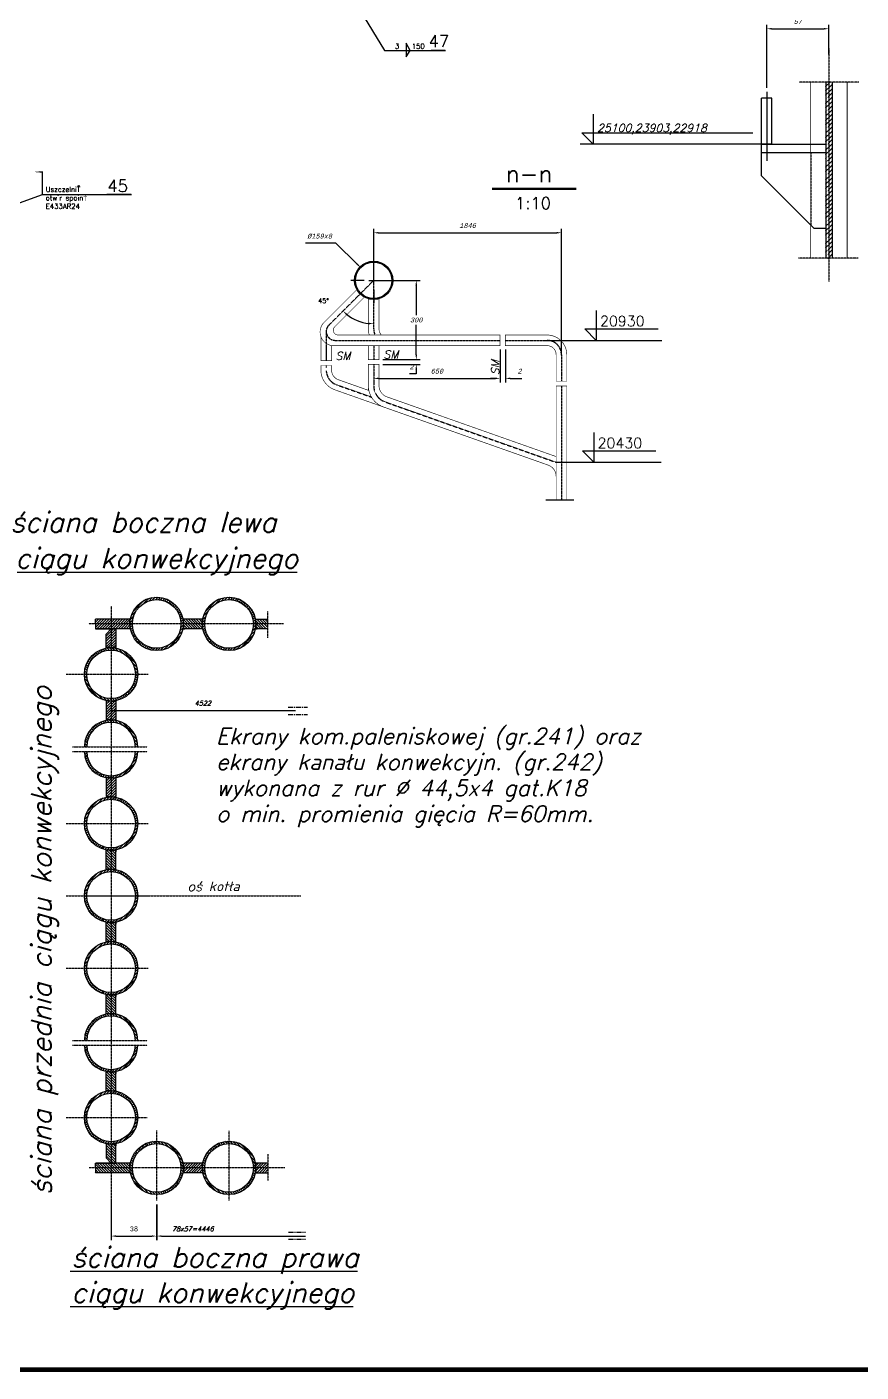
# Model space of a CAD drawing. Extents: x 13210 to 94108, y -7390 to 36310.
# Drawn here: x 60655 to 71078, y -7390 to 9423 of the extents above; entities that cross this region are included whole.
import ezdxf
from ezdxf.enums import TextEntityAlignment as Align

# ---------------------------------------------------------------- set-up
doc = ezdxf.new("R2010")
doc.units = 0
doc.header["$MEASUREMENT"] = 0
doc.header["$PDMODE"] = 3
doc.linetypes.add('CENTREX2', pattern=[100, 62.5, -12.5, 12.5, -12.5])
doc.linetypes.add('DASHEDX2', pattern=[1.5, 1, -0.5])
doc.layers.get('0').update_dxf_attribs({"linetype": 'CONTINUOUS'})
doc.layers.get('DEFPOINTS').update_dxf_attribs({"linetype": 'CONTINUOUS'})
for name, color, linetype in [('LINIE', 7, 'DASHEDX2'), ('PRZEKROJE', 4, 'CONTINUOUS'), ('RAMKA', 7, 'CONTINUOUS'), ('RURA', 3, 'CONTINUOUS'), ('WYMIAR1', 7, 'CONTINUOUS'), ('X-X', 1, 'CONTINUOUS')]:
    doc.layers.add(name, color=color, linetype=linetype)
doc.styles.add('MONO_TXT_ITALIC', font='MONOTXT', dxfattribs={"oblique": 15})
doc.styles.add('MONOTXT', font='monotxt')
doc.styles.add('ROMAN_DUPLEX_ITALIC', font='ROMAND', dxfattribs={"oblique": 15})
doc.styles.add('ROMAND', font='romand')
doc.styles.add('ROMANS', font='romans')
doc.styles.get("Standard").update_dxf_attribs({"font": 'romans.shx'})
doc.dimstyles.new('KWA', dxfattribs={"dimscale": 20, "dimtxt": 3, "dimasz": 3, "dimexe": 2.5, "dimexo": 2.5, "dimgap": 1.5, "dimtad": 0, "dimtih": 1, "dimtoh": 1, "dimdsep": 46, "dimtxsty": 'Standard', "dimcen": -3, "dimdle": 1.25, "dimadec": 0, "dimazin": 0, "dimtfac": 0.75, "dimtofl": 0, "dimtmove": 2, "dimatfit": 3, "dimfxl": 0, "dimtvp": 1.5, "dimtolj": 1, "dimtzin": 12, "dimarcsym": 0})
doc.dimstyles.get("Standard").update_dxf_attribs({"dimtxt": 0.18, "dimasz": 0.18, "dimexe": 0.18, "dimexo": 0.0625, "dimgap": 0.09, "dimtad": 0, "dimtih": 1, "dimtoh": 1, "dimdec": 4, "dimzin": 0, "dimdsep": 46, "dimtxsty": 'Standard', "dimcen": 0.09, "dimadec": 0, "dimazin": 0, "dimtfac": 1, "dimtdec": 4, "dimtofl": 0, "dimtmove": 0, "dimatfit": 3, "dimfxl": 0, "dimtolj": 1, "dimtzin": 0, "dimarcsym": 0})

# ---------------------------------------------------------------- blocks, each defined once
blk = doc.blocks.new('*X15')
at = {"color": 0, "linetype": 'Continuous'}
for p, q in [((60303, 2829), (60396, 2922)), ((60394, 2898), (60434, 2938)), ((60436, 2917), (60463, 2944)), ((60465, 2925), (60488, 2947)), ((60490, 2927), (60510, 2947)), ((60512, 2927), (60530, 2945)), ((60532, 2925), (60549, 2942)), ((60550, 2921), (60567, 2937)), ((60567, 2916), (60583, 2932)), ((60583, 2910), (60598, 2925)), ((60598, 2902), (60612, 2917)), ((60287, 2791), (60327, 2831)), ((60612, 2894), (60626, 2908)), ((60624, 2885), (60639, 2899)), ((60636, 2875), (60651, 2889)), ((60648, 2864), (60662, 2878)), ((60658, 2852), (60672, 2866)), ((60667, 2839), (60682, 2854)), ((60676, 2826), (60690, 2840)), ((60683, 2811), (60698, 2826)), ((60690, 2795), (60705, 2811)), ((60278, 2737), (60300, 2760)), ((60278, 2715), (60298, 2735)), ((60280, 2695), (60298, 2713)), ((60281, 2762), (60308, 2789)), ((60283, 2676), (60300, 2693)), ((60694, 2667), (60720, 2693)), ((60695, 2779), (60711, 2795)), ((60699, 2761), (60716, 2778)), ((60700, 2695), (60722, 2718)), ((60702, 2741), (60720, 2759)), ((60702, 2720), (60722, 2739)), ((60288, 2658), (60304, 2675)), ((60293, 2642), (60309, 2658)), ((60300, 2627), (60315, 2642)), ((60308, 2613), (60323, 2627)), ((60317, 2599), (60331, 2613)), ((60326, 2586), (60340, 2601)), ((60336, 2574), (60350, 2589)), ((60595, 2524), (60701, 2630)), ((60679, 2630), (60714, 2665)), ((60347, 2563), (60361, 2577)), ((60359, 2553), (60373, 2567)), ((60371, 2543), (60386, 2558)), ((60385, 2535), (60399, 2549)), ((60399, 2527), (60414, 2542)), ((60414, 2520), (60430, 2535)), ((60430, 2514), (60446, 2530)), ((60447, 2509), (60464, 2526)), ((60466, 2505), (60484, 2523)), ((60486, 2503), (60505, 2523)), ((60507, 2503), (60530, 2525)), ((60532, 2505), (60558, 2531)), ((60560, 2511), (60595, 2546))]:
    blk.add_line(p, q, dxfattribs=at)
blk = doc.blocks.new('*X14')
at = {"color": 0, "linetype": 'Continuous'}
for p, q in [((60540, 3011), (60460, 3091)), ((60540, 2989), (60460, 3069)), ((60540, 2967), (60460, 3047)), ((60540, 3033), (60468, 3105)), ((60540, 3055), (60490, 3105)), ((60540, 3078), (60513, 3105)), ((60540, 3100), (60535, 3105)), ((60537, 2948), (60460, 3025)), ((60515, 2948), (60460, 3003)), ((60493, 2948), (60460, 2981)), ((60471, 2948), (60460, 2959))]:
    blk.add_line(p, q, dxfattribs=at)
blk = doc.blocks.new('*X16')
at = {"color": 0, "linetype": 'Continuous'}
for p, q in [((60540, 2415), (60460, 2495)), ((60540, 2393), (60460, 2473)), ((60540, 2437), (60474, 2502)), ((60540, 2459), (60496, 2502)), ((60540, 2481), (60518, 2502)), ((60540, 2370), (60460, 2450)), ((60540, 2348), (60460, 2428)), ((60521, 2345), (60460, 2406))]:
    blk.add_line(p, q, dxfattribs=at)
blk = doc.blocks.new('*X17')
at = {"color": 0, "linetype": 'Continuous'}
for p, q in [((60440, 2227), (60370, 2298)), ((60418, 2227), (60370, 2276)), ((60396, 2227), (60370, 2253)), ((60462, 2227), (60382, 2307)), ((60484, 2227), (60404, 2307)), ((60506, 2227), (60426, 2307)), ((60529, 2227), (60449, 2307)), ((60551, 2227), (60471, 2307)), ((60573, 2227), (60493, 2307)), ((60595, 2227), (60515, 2307)), ((60617, 2227), (60537, 2307)), ((60639, 2227), (60559, 2307)), ((60657, 2231), (60581, 2307)), ((60657, 2253), (60603, 2307)), ((60657, 2275), (60625, 2307)), ((60657, 2297), (60647, 2307)), ((60374, 2227), (60370, 2231))]:
    blk.add_line(p, q, dxfattribs=at)
blk = doc.blocks.new('*X23')
at = {"color": 0}
for p, q in [((59908, 20159.8), (59921.2, 20173)), ((59908, 20146.5), (59928, 20166.5)), ((59908, 20133.2), (59928, 20153.2)), ((59908, 20120), (59928, 20140)), ((59908, 20106.7), (59928, 20126.7)), ((59908, 20093.5), (59928, 20113.5)), ((59908, 20080.2), (59928, 20100.2)), ((59908, 20067), (59928, 20087)), ((59908, 20053.7), (59928, 20073.7)), ((59908, 20040.4), (59928, 20060.4)), ((59908, 20027.2), (59928, 20047.2)), ((59908, 20013.9), (59928, 20033.9)), ((59908, 20000.7), (59928, 20020.7)), ((59908, 19987.4), (59928, 20007.4)), ((59908, 19974.1), (59928, 19994.1)), ((59908, 19960.9), (59928, 19980.9)), ((59908, 19947.6), (59928, 19967.6)), ((59908, 19934.4), (59928, 19954.4)), ((59908, 19921.1), (59928, 19941.1)), ((59908, 19907.9), (59928, 19927.9)), ((59908, 19894.6), (59928, 19914.6)), ((59908, 19881.3), (59928, 19901.3)), ((59908, 19868.1), (59928, 19888.1)), ((59908, 19854.8), (59928, 19874.8)), ((59908, 19841.6), (59928, 19861.6)), ((59908, 19828.3), (59928, 19848.3)), ((59908, 19815), (59928, 19835)), ((59908, 19801.8), (59928, 19821.8)), ((59908, 19788.5), (59928, 19808.5)), ((59908, 19775.3), (59928, 19795.3)), ((59908, 19762), (59928, 19782)), ((59908, 19748.8), (59928, 19768.8)), ((59908, 19735.5), (59928, 19755.5)), ((59908, 19722.2), (59928, 19742.2)), ((59908, 19709), (59928, 19729)), ((59908, 19695.7), (59928, 19715.7)), ((59908, 19682.5), (59928, 19702.5)), ((59908, 19669.2), (59928, 19689.2)), ((59908, 19655.9), (59928, 19675.9)), ((59908, 19642.7), (59928, 19662.7)), ((59908, 19629.4), (59928, 19649.4)), ((59914.8, 19623), (59928, 19636.2))]:
    blk.add_line(p, q, dxfattribs=at)
blk = doc.blocks.new('*D68')
at = {"color": 0, "linetype": 'ByBlock'}
for p, q in [((60536, -5230), (60536, -5740)), ((61106, -5296), (61106, -5740)), ((60596, -5690), (61046, -5690))]:
    blk.add_line(p, q, dxfattribs=at)
for points in [[(60596, -5680), (60596, -5700), (60536, -5690)], [(61046, -5680), (61046, -5700), (61106, -5690)]]:
    blk.add_solid(points, dxfattribs=at)
at = {"layer": 'DEFPOINTS', "color": 0, "linetype": 'ByBlock'}
for p in [(60536, -5180), (61106, -5246), (61106, -5690)]:
    blk.add_point(p, dxfattribs=at)
at = {"color": 0, "linetype": 'ByBlock', "style": 'MONOTXT'}
blk.add_text('38', height=60, dxfattribs=at).set_placement((60822, -5600), align=Align.MIDDLE_CENTER)
blk = doc.blocks.new('*D313')
at = {"color": 0, "linetype": 'ByBlock'}
for p, q in [((72128, 14575), (72128, 15170)), ((74474, 13590), (74474, 15170)), ((72188, 15120), (74414, 15120))]:
    blk.add_line(p, q, dxfattribs=at)
for points in [[(72188, 15130), (72188, 15110), (72128, 15120)], [(74414, 15130), (74414, 15110), (74474, 15120)]]:
    blk.add_solid(points, dxfattribs=at)
at = {"layer": 'DEFPOINTS', "color": 0, "linetype": 'ByBlock'}
for p in [(74474, 15120), (72128, 14525), (74474, 13540)]:
    blk.add_point(p, dxfattribs=at)
at = {"color": 0, "linetype": 'ByBlock', "style": 'MONO_TXT_ITALIC', "oblique": 15}
blk.add_text('1846', height=60, dxfattribs=at).set_placement((73301, 15210), align=Align.MIDDLE_CENTER)
blk = doc.blocks.new('*D314')
at = {"color": 0, "linetype": 'ByBlock'}
for p, q in [((72178, 14525), (72710, 14525)), ((72660, 14465), (72660, 14090)), ((72660, 13595), (72660, 13970)), ((72244, 13535), (72710, 13535))]:
    blk.add_line(p, q, dxfattribs=at)
for points in [[(72650, 14465), (72670, 14465), (72660, 14525)], [(72650, 13595), (72670, 13595), (72660, 13535)]]:
    blk.add_solid(points, dxfattribs=at)
at = {"layer": 'DEFPOINTS', "color": 0, "linetype": 'ByBlock'}
for p in [(72128, 14525), (72194, 13535), (72660, 13535)]:
    blk.add_point(p, dxfattribs=at)
at = {"color": 0, "linetype": 'ByBlock', "style": 'MONO_TXT_ITALIC', "oblique": 15}
blk.add_text('300', height=60, dxfattribs=at).set_placement((72660, 14030), align=Align.MIDDLE_CENTER)
blk = doc.blocks.new('*D315')
at = {"color": 0, "linetype": 'ByBlock'}
for p, q in [((73708, 13659), (73708, 13250)), ((72188, 13300), (73648, 13300)), ((72128, 13270), (72128, 13250))]:
    blk.add_line(p, q, dxfattribs=at)
for points in [[(72188, 13310), (72188, 13290), (72128, 13300)], [(73648, 13310), (73648, 13290), (73708, 13300)]]:
    blk.add_solid(points, dxfattribs=at)
at = {"layer": 'DEFPOINTS', "color": 0, "linetype": 'ByBlock'}
for p in [(73708, 13709), (72128, 13320), (73708, 13300)]:
    blk.add_point(p, dxfattribs=at)
at = {"color": 0, "linetype": 'ByBlock', "style": 'MONO_TXT_ITALIC', "oblique": 15}
blk.add_text('650', height=60, dxfattribs=at).set_placement((72918, 13390), align=Align.MIDDLE_CENTER)
blk = doc.blocks.new('*D316')
at = {"color": 0, "linetype": 'ByBlock'}
for p, q in [((73708, 13659), (73708, 13250)), ((73774, 13659), (73774, 13250)), ((73648, 13300), (73588, 13300)), ((73834, 13300), (73894, 13300)), ((73894, 13300), (73978, 13300))]:
    blk.add_line(p, q, dxfattribs=at)
for points in [[(73648, 13310), (73648, 13290), (73708, 13300)], [(73834, 13310), (73834, 13290), (73774, 13300)]]:
    blk.add_solid(points, dxfattribs=at)
at = {"layer": 'DEFPOINTS', "color": 0, "linetype": 'ByBlock'}
for p in [(73708, 13709), (73774, 13709), (73774, 13300)]:
    blk.add_point(p, dxfattribs=at)
at = {"color": 0, "linetype": 'ByBlock', "style": 'MONO_TXT_ITALIC', "oblique": 15}
blk.add_text('2', height=60, dxfattribs=at).set_placement((73951, 13390), align=Align.MIDDLE_CENTER)
blk = doc.blocks.new('*D317')
at = {"color": 0, "linetype": 'ByBlock'}
for p, q in [((72660, 13595), (72660, 13655)), ((72244, 13535), (72710, 13535)), ((72244, 13475), (72710, 13475)), ((72660, 13355), (72577, 13355)), ((72660, 13415), (72660, 13355))]:
    blk.add_line(p, q, dxfattribs=at)
for points in [[(72650, 13595), (72670, 13595), (72660, 13535)], [(72650, 13415), (72670, 13415), (72660, 13475)]]:
    blk.add_solid(points, dxfattribs=at)
at = {"layer": 'DEFPOINTS', "color": 0, "linetype": 'ByBlock'}
for p in [(72194, 13535), (72194, 13475), (72660, 13475)]:
    blk.add_point(p, dxfattribs=at)
at = {"color": 0, "linetype": 'ByBlock', "style": 'MONO_TXT_ITALIC', "oblique": 15}
blk.add_text('2', height=60, dxfattribs=at).set_placement((72603, 13445), align=Align.MIDDLE_CENTER)
blk = doc.blocks.new('*D344')
at = {"layer": 'DEFPOINTS', "color": 0, "linetype": 'Continuous'}
for p in [(64988, 6255), (64988, 6255), (64847, 5731), (64427, 5695), (64988, 5648)]:
    blk.add_point(p, dxfattribs=at)
at = {"layer": 'WYMIAR1', "color": 0, "linetype": 'Continuous'}
blk.add_arc((64988, 6255), 543, 231.3389, 263.6611, dxfattribs=at)
for points in [[(64642, 5824), (64655, 5839), (64604, 5872)], [(64928, 5726), (64927, 5706), (64988, 5713)]]:
    blk.add_solid(points, dxfattribs=at)
at = {"layer": 'WYMIAR1', "color": 0, "linetype": 'Continuous', "insert": (64360, 6000), "char_height": 60, "attachment_point": 5}
blk.add_mtext('\\A1;45°', dxfattribs=at)
blk = doc.blocks.new('POZ')
for p, q in [((0, 186), (0, 0)), ((0, 0), (-71, 71)), ((-71, 71), (387, 71))]:
    blk.add_line(p, q)
at = {"style": 'ROMAND', "flags": 4}
blk.add_attdef('POZIOM', (23, 88), '', height=65, dxfattribs=at)
blk = doc.blocks.new('*D318')
at = {"color": 0, "linetype": 'ByBlock'}
for p, q in [((71849.5, 10430), (71849.5, 11220)), ((71909.5, 11170), (72566.5, 11170)), ((72626.5, 10850), (72626.5, 11220))]:
    blk.add_line(p, q, dxfattribs=at)
for points in [[(71909.5, 11180), (71909.5, 11160), (71849.5, 11170)], [(72566.5, 11180), (72566.5, 11160), (72626.5, 11170)]]:
    blk.add_solid(points, dxfattribs=at)
at = {"layer": 'DEFPOINTS', "color": 0, "linetype": 'ByBlock'}
for p in [(72626.5, 11170), (72626.5, 10800), (71849.5, 10380)]:
    blk.add_point(p, dxfattribs=at)
at = {"color": 0, "linetype": 'ByBlock', "style": 'MONO_TXT_ITALIC', "oblique": 15}
blk.add_text('57', height=60, dxfattribs=at).set_placement((72238, 11260), align=Align.MIDDLE_CENTER)

msp = doc.modelspace()

# ---------------------------------------------------------------- linework, layer by layer
at = {"layer": 'DEFPOINTS', "color": 0, "linetype": 'ByBlock'}
msp.add_point((69910, -1116.56473), dxfattribs=at)
at = {"layer": 'LINIE'}
for p, q in [((70676.5, 9154.5), (70676.5, 6242.5)), ((70636.5, 8730.5), (70304.5, 8730.5)), ((70716.5, 8730.5), (70636.5, 8730.5)), ((71048.5, 8730.5), (70716.5, 8730.5)), ((70448.5, 7854.5), (70448.5, 6946.5)), ((70636.5, 6530.5), (70296.5, 6530.5)), ((70716.5, 6530.5), (70636.5, 6530.5)), ((71040.5, 6530.5), (70716.5, 6530.5)), ((64987.73475, 5647.79179), (64987.73475, 6255.29049)), ((64394.71245, 5616.29049), (64394.71245, 5250.95678)), ((64394.71245, 5424.20678), (64394.71245, 5250.95678)), ((64987.73475, 5438.54049), (64987.73475, 5265.29049)), ((64394.71245, 5190.95678), (64394.71245, 5167.1572)), ((64987.73475, 5205.29049), (64987.73475, 4940.01104)), ((64525.28891, 4949.96211), (64960.01099, 4796.46721)), ((65132.31941, 4735.62727), (67267.73475, 3981.63896))]:
    msp.add_line(p, q, dxfattribs=at)
at = {"layer": 'LINIE', "linetype": 'DASHEDX2'}
for p, q in [((61706.5, 2184.21818), (61706.5, -5252.80459)), ((63664, 1788.715), (63664, 2118.715)), ((63860.56285, 1961.215), (61428.05432, 1961.215)), ((61144, 1331.215), (62171.5, 1331.215)), ((61222.75, 426.97), (62156.5, 426.97)), ((61222.75, 366.97), (62156.5, 366.97)), ((61144, -534.02), (62171.5, -534.02)), ((61144, -1438.265), (62171.5, -1438.265)), ((61389, -1438.265), (64076.5, -1438.265)), ((61144, -2342.51), (62171.5, -2342.51)), ((61222.75, -3243.5), (62156.5, -3243.5)), ((61222.75, -3303.5), (62156.5, -3303.5)), ((61144, -4207.745), (62156.5, -4207.745)), ((62276.5, -5245.56684), (62276.5, -4371.15161)), ((63180.745, -5245.56684), (63180.745, -4376)), ((63664, -4665.245), (63664, -4995.245)), ((63876.2825, -4837.745), (61433.63208, -4837.745))]:
    msp.add_line(p, q, dxfattribs=at)
at = {"layer": 'LINIE', "linetype": 'CENTREX2'}
for p, q in [((63921, 920), (64161, 920)), ((63921, 830), (64161, 830)), ((63925, -5640), (64135, -5640)), ((63925, -5730), (64135, -5730))]:
    msp.add_line(p, q, dxfattribs=at)
at = {"layer": 'LINIE'}
for points in [[(64987.73475, 6255.29049), (64427.2236, 5694.77934, 0.6681786379), (64505.71245, 5505.29049), (66567.73475, 5505.29049, -0.2350497481)], [(66634.48475, 5505.29049), (67154.48475, 5505.29049, -0.4142135624), (67334.48475, 5325.29049), (67334.48475, 4995.29049)]]:
    msp.add_lwpolyline(points, format="xyb", dxfattribs=at)
msp.add_lwpolyline([(67334.48475, 4935.29049), (67334.48475, 3510)], dxfattribs=at)
for centre, radius, start, end in [((65165.48475, 5647.79179), 177.75, 180, 205.224594259), ((64590.46245, 5134.544), 195.75, 183.027098061, 250.552513979), ((65204.48475, 4940.01104), 216.75, 180, 250.55251398)]:
    msp.add_arc(centre, radius, start, end, dxfattribs=at)
at = {"layer": 'PRZEKROJE'}
msp.add_line((64987.73475, 5138.54049), (64987.73475, 5138.54049), dxfattribs=at)
at = {"layer": 'PRZEKROJE', "linetype": 'Continuous'}
for p, q in [((61942.255, 2021.215), (61511.005, 2021.215)), ((61511.005, 1961.215), (61511.005, 2021.215)), ((61942.255, 1961.215), (61942.255, 2021.215)), ((62610.25, 1961.215), (62610.25, 2021.215)), ((62846.5, 2021.215), (62614, 2021.215)), ((62846.5, 1961.215), (62846.5, 2021.215)), ((63514.495, 2021.215), (63664, 2021.215)), ((63514.495, 1961.215), (63514.495, 2021.215)), ((61511.005, 1961.215), (61511.005, 1901.215)), ((61511.005, 1901.215), (61529.755, 1901.215)), ((61942.255, 1901.215), (61514.755, 1901.215)), ((61706.5, 1901.215), (61646.5, 1833.715)), ((61766.5, 1901.215), (61766.5, 1668.715)), ((61942.255, 1961.215), (61942.255, 1901.215)), ((62610.25, 1961.215), (62610.25, 1901.215)), ((62610.25, 1901.215), (62629, 1901.215)), ((62846.5, 1901.215), (62614, 1901.215)), ((62846.5, 1961.215), (62846.5, 1901.215)), ((63514.495, 1961.215), (63514.495, 1901.215)), ((63514.495, 1901.215), (63533.245, 1901.215)), ((63664, 1901.215), (63518.245, 1901.215)), ((61646.5, 1664.965), (61646.5, 1833.715)), ((61766.5, 1664.965), (61766.5, 1683.715)), ((61706.5, 1664.965), (61646.5, 1664.965)), ((61706.5, 1664.965), (61766.5, 1664.965)), ((61706.5, 996.97), (61646.5, 996.97)), ((61646.5, 996.97), (61646.5, 764.47)), ((61706.5, 996.97), (61766.5, 996.97)), ((61766.5, 996.97), (61766.5, 764.47)), ((61706.5, 760.72), (61646.5, 760.72)), ((61706.5, 760.72), (61766.5, 760.72)), ((61766.5, 760.72), (61766.5, 779.47)), ((61706.5, 35.98), (61646.5, 35.98)), ((61646.5, 35.98), (61646.5, -196.52)), ((61706.5, 35.98), (61766.5, 35.98)), ((61766.5, 35.98), (61766.5, -196.52)), ((61706.5, -200.27), (61646.5, -200.27)), ((61706.5, -200.27), (61766.5, -200.27)), ((61766.5, -200.27), (61766.5, -181.52)), ((61706.5, -867.77), (61646.5, -867.77)), ((61646.5, -1104.02), (61646.5, -871.52)), ((61706.5, -867.77), (61766.5, -867.77)), ((61766.5, -867.77), (61766.5, -886.52)), ((61766.5, -1104.02), (61766.5, -871.52)), ((61706.5, -1104.02), (61646.5, -1104.02)), ((61706.5, -1104.02), (61766.5, -1104.02)), ((61706.5, -1772.015), (61646.5, -1772.015)), ((61646.5, -2008.265), (61646.5, -1775.765)), ((61706.5, -1772.015), (61766.5, -1772.015)), ((61766.5, -1772.015), (61766.5, -1790.765)), ((61766.5, -2008.265), (61766.5, -1775.765)), ((61706.5, -2008.265), (61646.5, -2008.265)), ((61706.5, -2008.265), (61766.5, -2008.265)), ((61706.5, -2676.26), (61646.5, -2676.26)), ((61646.5, -2912.51), (61646.5, -2680.01)), ((61706.5, -2676.26), (61766.5, -2676.26)), ((61766.5, -2676.26), (61766.5, -2695.01)), ((61766.5, -2912.51), (61766.5, -2680.01)), ((61706.5, -2912.51), (61646.5, -2912.51)), ((61706.5, -2912.51), (61766.5, -2912.51)), ((61706.5, -3637.25), (61646.5, -3637.25)), ((61646.5, -3873.5), (61646.5, -3641)), ((61706.5, -3637.25), (61766.5, -3637.25)), ((61766.5, -3637.25), (61766.5, -3656)), ((61766.5, -3873.5), (61766.5, -3641)), ((61706.5, -3873.5), (61646.5, -3873.5)), ((61706.5, -3873.5), (61766.5, -3873.5)), ((61646.5, -4541.495), (61646.5, -4710.245)), ((61706.5, -4541.495), (61646.5, -4541.495)), ((61706.5, -4541.495), (61766.5, -4541.495)), ((61766.5, -4541.495), (61766.5, -4560.245)), ((61766.5, -4777.745), (61766.5, -4545.245)), ((61511.005, -4777.745), (61529.755, -4777.745)), ((61511.005, -4837.745), (61511.005, -4777.745)), ((61511.005, -4837.745), (61511.005, -4897.745)), ((61942.255, -4777.745), (61514.755, -4777.745)), ((61706.5, -4777.745), (61646.5, -4710.245)), ((61942.255, -4837.745), (61942.255, -4777.745)), ((61942.255, -4837.745), (61942.255, -4897.745)), ((62610.25, -4777.745), (62629, -4777.745)), ((62610.25, -4837.745), (62610.25, -4777.745)), ((62610.25, -4837.745), (62610.25, -4897.745)), ((62846.5, -4777.745), (62614, -4777.745)), ((62846.5, -4837.745), (62846.5, -4777.745)), ((62846.5, -4837.745), (62846.5, -4897.745)), ((63514.495, -4837.745), (63514.495, -4777.745)), ((63514.495, -4777.745), (63533.245, -4777.745)), ((63514.495, -4837.745), (63514.495, -4897.745)), ((63664, -4777.745), (63518.245, -4777.745)), ((61942.255, -4897.745), (61511.005, -4897.745)), ((62846.5, -4897.745), (62614, -4897.745)), ((63514.495, -4897.745), (63664, -4897.745))]:
    msp.add_line(p, q, dxfattribs=at)
at = {"layer": 'PRZEKROJE', "const_width": 7.5}
for points in [[(64778.63002, 6140.58451), (64368.50125, 5730.45575, 0.6681786379), (64489.41651, 5438.54049), (65054.48475, 5438.54049)], [(65165.48347, 5572.04049), (64543.73632, 5572.04049, -0.6681786379), (64501.30991, 5674.4669), (64873.02877, 6046.18576)], [(64935.72793, 5572.04049, -0.1310647901), (64920.98475, 5627.31819), (64920.98475, 6026.32174)], [(65054.48475, 5647.79179, 0.1900138568), (65084.35066, 5572.04049, 0.4142135624)], [(64327.96245, 5138.24847), (64327.96245, 5190.95678), (64461.46245, 5190.95678), (64461.46245, 5134.544, 0.3179512726), (64547.51284, 5012.90383), (64920.98475, 4881.03559), (64920.98475, 5205.29049), (65054.48475, 5205.29049), (65054.48475, 4940.01104, 0.3179512726), (65154.54334, 4798.56899), (67267.73475, 4052.42766), (67267.73475, 3779.46136)], [(64327.9886, 5138.24847, 0.3218405142), (64503.06498, 4887.0204), (67167.67616, 3946.17968, -0.3179512726), (67267.73475, 3804.73762), (67267.73475, 3510)], [(64920.98475, 4940.01104, 0.0545834999), (64927.70185, 4878.66387, 0.3179512726)], [(64920.98475, 4940.01104, 0.3179512726), (65110.09548, 4672.68556, 0.3179512726)]]:
    msp.add_lwpolyline(points, format="xyb", dxfattribs=at)
for points in [[(65054.48475, 6026.32174), (65054.48475, 5647.79179)], [(64461.46245, 5440.84084), (64461.46245, 5250.95678), (64327.96245, 5250.95678), (64327.96245, 5553.20589)], [(65165.48475, 5572.04049), (66567.73475, 5572.04049), (66567.73475, 5438.54049), (65054.48475, 5438.54049)], [(65054.48475, 5438.54049), (65054.48475, 5265.29049), (64920.98475, 5265.29049), (64920.98475, 5438.54049)], [(67401.23475, 3510), (67401.23475, 4935.29049), (67267.73475, 4935.29049), (67267.73475, 4052.42766)]]:
    msp.add_lwpolyline(points, dxfattribs=at)
msp.add_lwpolyline([(66634.48475, 5572.04049), (67155.23475, 5572.04049, -0.4142135624), (67401.23475, 5326.04049), (67401.23475, 4995.29049), (67267.73475, 4995.29049), (67267.73475, 5327.54049, 0.4142135624), (67156.73475, 5438.54049), (66634.48475, 5438.54049)], format="xyb", close=True, dxfattribs=at)
at = {"layer": 'PRZEKROJE', "linetype": 'Continuous'}
for points in [[(61511.5, 1901.215), (61766.5, 1901.215)], [(61511.5, -4777.745), (61766.5, -4777.745)]]:
    msp.add_lwpolyline(points, dxfattribs=at)
at = {"layer": 'PRZEKROJE'}
for radius in [238.5, 226.5]:
    msp.add_circle((64987.73475, 6255.29049), radius, dxfattribs=at)
at = {"layer": 'PRZEKROJE', "linetype": 'Continuous'}
for centre, radius in [((62276.5, 1961.215), 333.75), ((62276.5, 1961.215), 303.75), ((63180.745, 1961.215), 333.75), ((63180.745, 1961.215), 303.75), ((61706.5, 1331.215), 333.75), ((61706.5, 1331.215), 303.75), ((61706.5, -534.02), 333.75), ((61706.5, -534.02), 303.75), ((61706.5, -1438.265), 333.75), ((61706.5, -1438.265), 303.75), ((61706.5, -2342.51), 333.75), ((61706.5, -2342.51), 303.75), ((61706.5, -4207.745), 333.75), ((61706.5, -4207.745), 303.75), ((62276.5, -4837.745), 333.75), ((62276.5, -4837.745), 303.75), ((63180.745, -4837.745), 333.75), ((63180.745, -4837.745), 303.75)]:
    msp.add_circle(centre, radius, dxfattribs=at)
for centre, radius, start, end in [((61706.5, 426.97), 333.75, 0, 180), ((61706.5, 426.97), 303.75, 0, 180), ((61706.5, 366.97), 333.75, 180, 0), ((61706.5, 366.97), 303.75, 180, 0), ((61706.5, -3243.5), 333.75, 0, 180), ((61706.5, -3243.5), 303.75, 0, 180), ((61706.5, -3303.5), 333.75, 180, 0), ((61706.5, -3303.5), 303.75, 180, 0)]:
    msp.add_arc(centre, radius, start, end, dxfattribs=at)
at = {"layer": 'RAMKA', "linetype": 'Continuous', "const_width": 60}
msp.add_lwpolyline([(13240, 36280), (94070, 36280), (94070, -7360), (13240, -7360)], close=True, dxfattribs=at)
at = {"layer": 'RURA'}
for p, q in [((70636.5, 8730.5), (70636.5, 6530.5)), ((70716.5, 8730.5), (70716.5, 6530.5)), ((69834.5, 7560.5), (69834.5, 8530.5)), ((69964.5, 8530.5), (69834.5, 8530.5)), ((69964.5, 7958.5), (69964.5, 8530.5)), ((69834.5, 7958.5), (70636.5, 7958.5)), ((69834.5, 7854.5), (70636.5, 7854.5)), ((70492.5, 6902.5), (69834.5, 7560.5)), ((70636.5, 6902.5), (70492.5, 6902.5))]:
    msp.add_line(p, q, dxfattribs=at)
at = {"layer": 'RURA', "const_width": 10}
for points in [[(70448.5, 8730.5), (70448.5, 7854.5)], [(70904.5, 8730.5), (70904.5, 6530.5)], [(70448.5, 6946.5), (70448.5, 6530.5)]]:
    msp.add_lwpolyline(points, dxfattribs=at)
at = {"layer": 'WYMIAR1'}
for p, q in [((64669.5, 9870), (65123.5, 9130)), ((65123.5, 9130), (65883.5, 9130)), ((65443.5, 9130), (65393.5, 9220)), ((65393.5, 9220), (65393.5, 9050)), ((65393.5, 9050), (65443.5, 9130)), ((67730, 8330.5), (67730, 7958.5)), ((67730, 7958.5), (67588, 8100.5)), ((67588, 8100.5), (69724, 8100.5)), ((60850, 7330), (60850, 7610)), ((58870, 6610), (60850, 7330)), ((60850, 7330), (61960, 7330))]:
    msp.add_line(p, q, dxfattribs=at)
at = {"layer": 'WYMIAR1', "linetype": 'Continuous'}
for p, q in [((69899.5, 8610), (69899.5, 7750)), ((69964.5, 7958.5), (67570, 7958.5)), ((64987.73475, 6375.29049), (64987.73475, 6541.79049)), ((64867.73475, 6255.29049), (64701.23475, 6255.29049)), ((64927.73475, 6255.29049), (65047.73475, 6255.29049)), ((64987.73475, 6195.29049), (64987.73475, 6315.29049)), ((65107.73475, 6255.29049), (65274.23475, 6255.29049)), ((64987.73475, 6135.29049), (64987.73475, 5968.79049)), ((67120, 5505.29049), (68590, 5505.29049)), ((67267.73475, 3981.63896), (68580, 3981.63896)), ((67140, 3510), (67490, 3510))]:
    msp.add_line(p, q, dxfattribs=at)
at = {"layer": 'WYMIAR1', "color": 0, "linetype": 'ByBlock'}
for p, q in [((64516.10141, 6718.41752), (64137.70395, 6718.41752)), ((64783.31359, 6456.02474), (64516.10141, 6718.41752)), ((64987.73475, 6375.29049), (64987.73475, 6541.79049)), ((64867.73475, 6255.29049), (64701.23475, 6255.29049)), ((64927.73475, 6255.29049), (65047.73475, 6255.29049)), ((64987.73475, 6195.29049), (64987.73475, 6315.29049)), ((65107.73475, 6255.29049), (65274.23475, 6255.29049)), ((64987.73475, 6135.29049), (64987.73475, 5968.79049)), ((61697.59853, 880), (64010, 880)), ((62276.5, -5295.56684), (62276.5, -5740)), ((62336.5, -5690), (64135, -5690))]:
    msp.add_line(p, q, dxfattribs=at)
at = {"layer": 'WYMIAR1', "color": 0, "linetype": 'Continuous'}
for p, q in [((63646.34408, 1901.215), (63526.34408, 2021.215)), ((63664, 1916.70471), (63559.48971, 2021.215)), ((63664, 1949.85034), (63592.63534, 2021.215)), ((63664, 1982.99597), (63625.78097, 2021.215)), ((63664, 2016.1416), (63658.9266, 2021.215)), ((63613.19845, 1901.215), (63514.495, 1999.91845)), ((63580.05282, 1901.215), (63514.495, 1966.77282)), ((63546.90719, 1901.215), (63514.495, 1933.62719)), ((61494.88417, 685.05487), (61516.21125, 663.72779)), ((61513.69197, 699.3927), (61535.24477, 677.8399)), ((61533.71687, 712.51343), (61555.62835, 690.60195)), ((61555.01501, 724.36092), (61577.43837, 701.93756)), ((61577.66904, 734.85252), (61600.7896, 711.73196)), ((61601.79628, 743.87092), (61625.84979, 719.81741)), ((61627.56225, 751.25058), (61652.86555, 725.94727)), ((61655.20401, 756.75445), (61682.21112, 729.74733)), ((61685.07263, 760.03145), (61714.48917, 730.61492)), ((61717.71831, 760.53141), (61750.77363, 727.47609)), ((61754.08503, 757.31032), (61793.3591, 718.03624)), ((61796.06267, 748.47831), (61849.68812, 694.85286)), ((61848.84345, 728.84316), (62008.37316, 569.31345)), ((61388.01677, 526.75723), (61412.28706, 502.48694)), ((61396.72874, 551.19089), (61420.01163, 527.908)), ((61406.94202, 574.12324), (61429.4862, 551.57906)), ((61418.53112, 595.67977), (61440.53008, 573.68081)), ((61431.40738, 615.94914), (61453.01953, 594.337)), ((61445.50993, 634.99222), (61466.87145, 613.63071)), ((61460.80021, 652.84757), (61482.034, 631.61378)), ((61477.25886, 669.53455), (61498.48136, 648.31206)), ((61974.38286, 570.15812), (62028.00831, 516.53267)), ((61997.56624, 513.8291), (62036.84032, 474.55503)), ((61373.0994, 442.23771), (61388.36711, 426.97)), ((61373.0994, 351.70229), (61388.36711, 366.97)), ((61375.88381, 472.59893), (61403.2967, 445.18604)), ((61375.88381, 321.34107), (61403.2967, 348.75396)), ((61380.98339, 500.64498), (61406.57924, 475.04913)), ((62007.00609, 471.24363), (62040.06141, 438.18831)), ((62007.00609, 322.69637), (62040.06141, 355.75169)), ((62010.14492, 434.95917), (62018.13409, 426.97)), ((62010.14492, 358.98083), (62018.13409, 366.97)), ((61380.98339, 293.29502), (61406.57924, 318.89087)), ((61388.01677, 267.18277), (61412.28706, 291.45306)), ((61396.72874, 242.74911), (61420.01163, 266.032)), ((61406.94202, 219.81676), (61429.4862, 242.36094)), ((61418.53112, 198.26023), (61440.53008, 220.25919)), ((61431.40738, 177.99086), (61453.01953, 199.603)), ((61445.50993, 158.94778), (61466.87145, 180.30929)), ((61848.84345, 65.09684), (62008.37316, 224.62655)), ((61974.38286, 223.78188), (62028.00831, 277.40733)), ((61997.56624, 280.1109), (62036.84032, 319.38497)), ((61460.80021, 141.09243), (61482.034, 162.32622)), ((61477.25886, 124.40545), (61498.48136, 145.62794)), ((61494.88417, 108.88513), (61516.21125, 130.21221)), ((61513.69197, 94.5473), (61535.24477, 116.1001)), ((61533.71687, 81.42657), (61555.62835, 103.33805)), ((61555.01501, 69.57908), (61577.43837, 92.00244)), ((61577.66904, 59.08748), (61600.7896, 82.20804)), ((61601.79628, 50.06908), (61625.84979, 74.12259)), ((61627.56225, 42.68942), (61652.86555, 67.99273)), ((61655.20401, 37.18555), (61682.21112, 64.19267)), ((61685.07263, 33.90855), (61714.48917, 63.32508)), ((61717.71831, 33.40859), (61750.77363, 66.46391)), ((61754.08503, 36.62968), (61793.3591, 75.90376)), ((61796.06267, 45.46169), (61849.68812, 99.08714)), ((61460.80021, -3017.62243), (61482.034, -3038.85622)), ((61477.25886, -3000.93545), (61498.48136, -3022.15794)), ((61494.88417, -2985.41513), (61516.21125, -3006.74221)), ((61513.69197, -2971.0773), (61535.24477, -2992.6301)), ((61533.71687, -2957.95657), (61555.62835, -2979.86805)), ((61555.01501, -2946.10908), (61577.43837, -2968.53244)), ((61577.66904, -2935.61748), (61600.7896, -2958.73804)), ((61601.79628, -2926.59908), (61625.84979, -2950.65259)), ((61627.56225, -2919.21942), (61652.86555, -2944.52273)), ((61655.20401, -2913.71555), (61682.21112, -2940.72267)), ((61685.07263, -2910.43855), (61714.48917, -2939.85508)), ((61717.71831, -2909.93859), (61750.77363, -2942.99391)), ((61754.08503, -2913.15968), (61793.3591, -2952.43376)), ((61796.06267, -2921.99169), (61849.68812, -2975.61714)), ((61848.84345, -2941.62684), (62008.37316, -3101.15655)), ((61380.98339, -3169.82502), (61406.57924, -3195.42087)), ((61388.01677, -3143.71277), (61412.28706, -3167.98306)), ((61396.72874, -3119.27911), (61420.01163, -3142.562)), ((61406.94202, -3096.34676), (61429.4862, -3118.89094)), ((61418.53112, -3074.79023), (61440.53008, -3096.78919)), ((61431.40738, -3054.52086), (61453.01953, -3076.133)), ((61445.50993, -3035.47778), (61466.87145, -3056.83929)), ((61974.38286, -3100.31188), (62028.00831, -3153.93733)), ((61997.56624, -3156.6409), (62036.84032, -3195.91497)), ((61373.0994, -3228.23229), (61388.36711, -3243.5)), ((61373.0994, -3318.76771), (61388.36711, -3303.5)), ((61375.88381, -3197.87107), (61403.2967, -3225.28396)), ((61375.88381, -3349.12893), (61403.2967, -3321.71604)), ((61380.98339, -3377.17498), (61406.57924, -3351.57913)), ((61997.56624, -3390.3591), (62036.84032, -3351.08503)), ((62007.00609, -3199.22637), (62040.06141, -3232.28169)), ((62007.00609, -3347.77363), (62040.06141, -3314.71831)), ((62010.14492, -3235.51083), (62018.13409, -3243.5)), ((62010.14492, -3311.48917), (62018.13409, -3303.5)), ((61388.01677, -3403.28723), (61412.28706, -3379.01694)), ((61396.72874, -3427.72089), (61420.01163, -3404.438)), ((61406.94202, -3450.65324), (61429.4862, -3428.10906)), ((61418.53112, -3472.20977), (61440.53008, -3450.21081)), ((61431.40738, -3492.47914), (61453.01953, -3470.867)), ((61445.50993, -3511.52222), (61466.87145, -3490.16071)), ((61460.80021, -3529.37757), (61482.034, -3508.14378)), ((61477.25886, -3546.06455), (61498.48136, -3524.84206)), ((61848.84345, -3605.37316), (62008.37316, -3445.84345)), ((61974.38286, -3446.68812), (62028.00831, -3393.06267)), ((61494.88417, -3561.58487), (61516.21125, -3540.25779)), ((61513.69197, -3575.9227), (61535.24477, -3554.3699)), ((61533.71687, -3589.04343), (61555.62835, -3567.13195)), ((61555.01501, -3600.89092), (61577.43837, -3578.46756)), ((61577.66904, -3611.38252), (61600.7896, -3588.26196)), ((61601.79628, -3620.40092), (61625.84979, -3596.34741)), ((61627.56225, -3627.78058), (61652.86555, -3602.47727)), ((61655.20401, -3633.28445), (61682.21112, -3606.27733)), ((61685.07263, -3636.56145), (61714.48917, -3607.14492)), ((61717.71831, -3637.06141), (61750.77363, -3604.00609)), ((61754.08503, -3633.84032), (61793.3591, -3594.56624)), ((61796.06267, -3625.00831), (61849.68812, -3571.38286)), ((63546.90719, -4777.745), (63514.495, -4810.15719)), ((63580.05282, -4777.745), (63514.495, -4843.30282)), ((63613.19845, -4777.745), (63514.495, -4876.44845)), ((63646.34408, -4777.745), (63526.34408, -4897.745)), ((63664, -4793.23471), (63559.48971, -4897.745)), ((63664, -4826.38034), (63592.63534, -4897.745)), ((63664, -4859.52597), (63625.78097, -4897.745)), ((63664, -4892.6716), (63658.9266, -4897.745))]:
    msp.add_line(p, q, dxfattribs=at)
at = {"layer": 'WYMIAR1', "const_width": 20}
for points in [[(65883.5, 9130), (65703.5, 9130)], [(61960, 7330), (61650, 7330)]]:
    msp.add_lwpolyline(points, dxfattribs=at)
at = {"layer": 'WYMIAR1'}
msp.add_lwpolyline([(60850, 7610, 20, 0, 0), (60740, 7610, 0, 0, 0)], format="xyseb", dxfattribs=at)
at = {"layer": 'WYMIAR1', "color": 0, "linetype": 'ByBlock'}
for points in [[(64776.30716, 6448.88962), (64790.32002, 6463.15986), (64826.1243, 6413.98615)], [(62336.5, -5680), (62336.5, -5700), (62276.5, -5690)]]:
    msp.add_solid(points, dxfattribs=at)
at = {"layer": 'X-X', "const_width": 30}
msp.add_lwpolyline([(66465, 7400), (67522, 7400)], dxfattribs=at)

# ---------------------------------------------------------------- block references
at = {"layer": 'LINIE', "xscale": 4, "yscale": 4, "zscale": 4}
msp.add_blockref('*X23', (-168995.5, -71961.5), dxfattribs=at)
at = {"layer": 'LINIE', "linetype": 'Continuous', "yscale": 1.5, "zscale": 1.5}
for name, p, xscale, rotation in [('*X15', (66364, 92711.215), -1.5, 90), ('*X15', (67268.245, 92711.215), -1.5, 90), ('*X17', (-29043.5, 5361.97), -1.5, 180), ('*X14', (58189, -88788.785), -1.5, 270), ('*X16', (-29043.5, 5418.715), -1.5, 180), ('*X15', (-29043.5, 5418.715), -1.5, 180), ('*X14', (152456.5, 3553.48), 1.5, 180), ('*X14', (152456.5, 2649.235), 1.5, 180), ('*X14', (152456.5, 1744.99), 1.5, 180), ('*X14', (152456.5, 784), 1.5, 180), ('*X15', (66364, -95587.745), 1.5, 90), ('*X15', (67268.245, -95587.745), 1.5, 90), ('*X14', (58189, 85912.255), 1.5, 270)]:
    msp.add_blockref(name, p, dxfattribs=dict(at, xscale=xscale, rotation=rotation))
for name, p, xscale in [('*X14', (152456.5, -3660.53), -1.5), ('*X14', (152456.5, -4621.52), -1.5), ('*X15', (-29043.5, -4621.52), 1.5), ('*X15', (-29043.5, -5525.765), 1.5), ('*X15', (-29043.5, -6430.01), 1.5), ('*X15', (-29043.5, -8295.245), 1.5), ('*X16', (-29043.5, -8295.245), 1.5), ('*X17', (-29043.5, -8238.5), 1.5)]:
    msp.add_blockref(name, p, dxfattribs=dict(at, xscale=xscale))
at = {"layer": 'WYMIAR1', "linetype": 'Continuous', "xscale": 2, "yscale": 2, "zscale": 2}
for p, values in [((67770, 5505.29049), {'POZIOM': '20930'}), ((67740, 3981.63896), {'POZIOM': '20430'})]:
    msp.add_blockref('POZ', p, dxfattribs=at).add_auto_attribs(values)

# ---------------------------------------------------------------- texts
at = {"layer": 'LINIE', "linetype": 'CENTREX2', "style": 'ROMANS', "oblique": 15}
for s, height, p in [('ściana boczna lewa', 250, (60450, 3110)), ('%%uciągu konwekcyjnego', 250, (60510, 2660)), ('oś kotła', 120, (62660, -1378.265)), ('%%Uściana boczna prawa', 250, (61210, -6080)), ('%%uciągu konwekcyjnego', 250, (61210, -6520))]:
    msp.add_text(s, height=height, dxfattribs=at).set_placement(p)
msp.add_text('ściana przednia ciągu konwekcyjnego', height=250, rotation=90, dxfattribs=at).set_placement((60960, -5180))
at = {"layer": 'LINIE', "linetype": 'Continuous', "style": 'ROMANS', "oblique": 15}
for s, p in [('Ekrany kom.paleniskowej (gr.241) oraz', (63020, 460)), ('ekrany kanału konwekcyjn. (gr.242)', (63020, 136.19048)), ('wykonana z rur %%C 44,5x4 gat.K18', (63020, -187.61905)), ('o min. promienia gięcia R=60mm.', (63020, -511.42857))]:
    msp.add_text(s, height=200, dxfattribs=at).set_placement(p)
at = {"layer": 'WYMIAR1', "style": 'ROMANS'}
for s, height, p in [('47', 150, (65673.5, 9170)), ('3', 63, (65253.5, 9150)), ('150', 63, (65463.5, 9150)), ('UszczelniŤ', 63, (60890, 7360)), ('45', 150, (61660, 7360)), ('otw˘r spoin†', 63, (60890, 7255)), ('E433AR24', 63, (60890, 7150))]:
    msp.add_text(s, height=height, dxfattribs=at).set_placement(p)
at = {"layer": 'WYMIAR1', "linetype": 'Continuous', "style": 'ROMANS', "oblique": 15}
for s, p in [('25100,23903,22918', (67780, 8110)), ('SM', (64510, 5260)), ('SM', (65110, 5280))]:
    msp.add_text(s, height=100, dxfattribs=at).set_placement(p)
at = {"layer": 'WYMIAR1', "color": 0, "linetype": 'ByBlock', "style": 'MONO_TXT_ITALIC', "oblique": 15}
msp.add_text('%%C159x8', height=60, dxfattribs=at).set_placement((64311.90268, 6808.41752), align=Align.MIDDLE_CENTER)
at = {"layer": 'WYMIAR1', "linetype": 'Continuous', "style": 'ROMANS', "oblique": 15}
msp.add_text('SM', height=100, rotation=90, dxfattribs=at).set_placement((66557.73475, 5070))
at = {"layer": 'WYMIAR1', "color": 0, "linetype": 'ByBlock', "style": 'ROMAN_DUPLEX_ITALIC', "oblique": 15}
for s, p in [('4522', (62853.79927, 970)), ('78x57=4446', (62728.6225, -5600))]:
    msp.add_text(s, height=60, dxfattribs=at).set_placement(p, align=Align.MIDDLE)
at = {"layer": 'X-X', "style": 'ROMANS'}
for s, height, p in [(' n-n', 212, (66493, 7481)), ('1:10', 150, (66753.76272, 7144.87285))]:
    msp.add_text(s, height=height, dxfattribs=at).set_placement(p)

# ---------------------------------------------------------------- dimensions: what is measured, and where the dimension line sits
at = {"layer": 'WYMIAR1', "linetype": 'Continuous'}
for base, p1, p2, text, picture, middle, set_off in [((70676.5, 9400), (69899.5, 8610), (70676.5, 9030), '57', '*D318', (70288, 9490), (-1950, -1770)), ((67334.48475, 6850), (64987.73475, 6255.29049), (67334.48475, 5270), '1846', '*D313', (66161.10975, 6940), (-7140, -8270)), ((66567.73475, 5030), (64987.73475, 5050), (66567.73475, 5438.54049), '650', '*D315', (65777.73475, 5120), (-7140, -8270)), ((66634.48475, 5030), (66567.73475, 5438.54049), (66634.48475, 5438.54049), '2', '*D316', (66811.18348, 5120), (-7140, -8270))]:
    dim = msp.add_linear_dim(base=base, p1=p1, p2=p2, text=text, dimstyle='Standard', dxfattribs=at)
    dim.commit()
    dim.dimension.update_dxf_attribs({"geometry": picture, "text_midpoint": middle, "insert": set_off})
dim = msp.add_angular_dim_2l(base=(64847.29888, 5731.17669), line1=((64987.73475, 6255.29049), (64427.2236, 5694.77934)), line2=((64987.73475, 5647.79179), (64987.73475, 6255.29049)), dimstyle='KWA', override={"dimzin": 12, "dimadec": 2, "dimazin": 3}, dxfattribs=at)
dim.commit()
dim.dimension.update_dxf_attribs({"geometry": '*D344', "text_midpoint": (64360, 6000), "dimtype": 162})
for base, p1, p2, text, picture, middle in [((65520, 5265.29049), (64987.73475, 6255.29049), (65054.48475, 5265.29049), '300', '*D314', (65520, 5760.29049)), ((65520, 5205.29049), (65054.48475, 5265.29049), (65054.48475, 5205.29049), '2', '*D317', (65463.30127, 5175.29049))]:
    dim = msp.add_linear_dim(base=base, p1=p1, p2=p2, angle=90, text=text, dimstyle='Standard', dxfattribs=at)
    dim.commit()
    dim.dimension.update_dxf_attribs({"geometry": picture, "text_midpoint": middle, "insert": (-7140, -8270)})
at = {"layer": 'WYMIAR1', "linetype": 'CENTREX2'}
dim = msp.add_linear_dim(base=(62276.5, -5690), p1=(61706.5, -5180), p2=(62276.5, -5245.56684), text='38', dimstyle='KWA', dxfattribs=at)
dim.commit()
dim.dimension.update_dxf_attribs({"geometry": '*D68', "text_midpoint": (61991.5, -5600), "insert": (1170, 0)})

doc.saveas('drawing.dxf')
